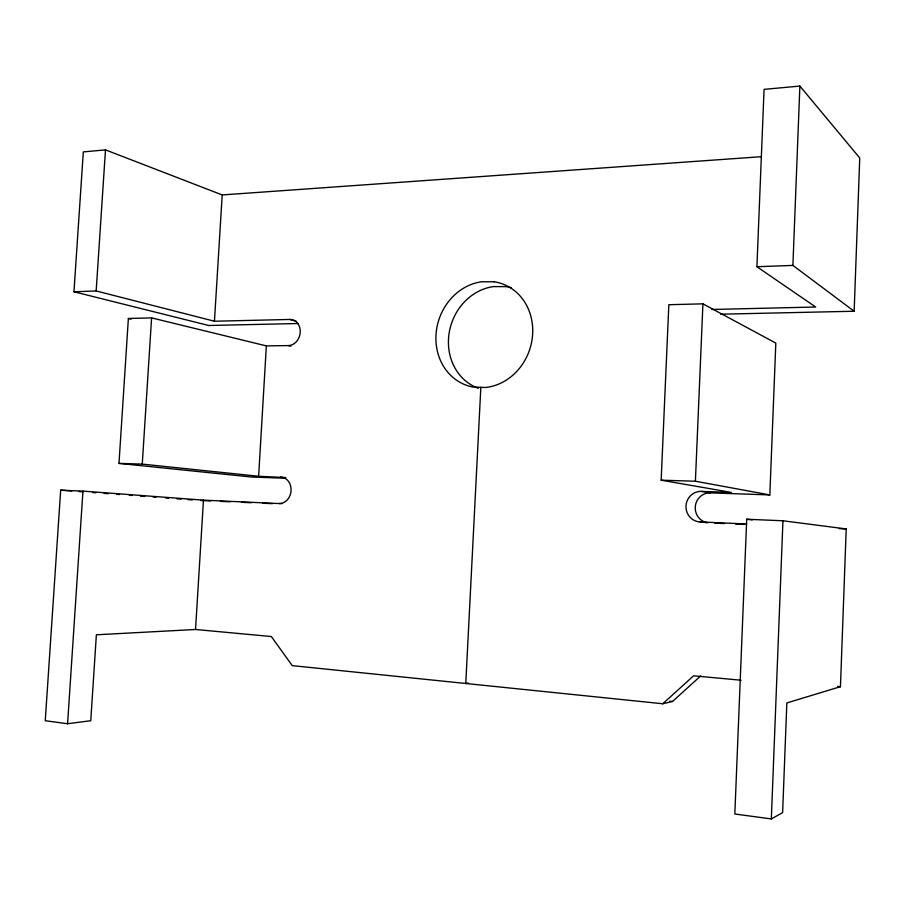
<?xml version="1.0" encoding="UTF-8"?>
<svg xmlns="http://www.w3.org/2000/svg" width="905" height="905" viewBox="0 0 905 905"><rect width="100%" height="100%" fill="white"/><g stroke="black" fill="none" stroke-linecap="round" stroke-linejoin="round"><path stroke-width="1.36" d="M840.451 686.68L846.209 528.927L782.949 520.782L746.716 519.244L734.826 814.002L771.332 818.935L782.621 812.622L786.841 702.947L840.451 686.68L837.634 686.42M720.663 314.193L854.15 311.241L859.75 157.99L799.884 86.066L764.069 89.357L756.908 266.726L815.688 307.021L711.839 309.476M701.364 491.381L710.391 492.874L769.827 494.922L775.823 343.097L702.925 303.842L668.84 304.714L661.159 480.17L731.263 492.399L701.364 491.381A15.295 14.819 -84.8 0 0 685.979 506.076A15.295 14.819 -84.8 0 0 700.074 521.936L706.545 522.615M771.332 818.935L782.949 520.782M854.15 311.241L792.893 265.414L799.884 86.066M769.827 494.922L695.402 481.234L702.925 303.842M480.838 387.317L465.77 683.49L468.519 683.083M285.878 477.58L258.626 476.268L266.353 345.891L151.599 317.893L128.374 318.492L118.985 463.394L251.726 477.048L285.245 478.213M203.467 500.148L82.943 491.121L60.68 490.171L45.25 720.719L67.581 723.74L90.76 720.719L96.371 634.79L195.525 629.484L203.467 500.148L281.738 503.678M296.297 321.241L289.872 319.454L214.451 321.23L222.2 194.937L105.489 149.868L83.317 151.904L73.961 291.772L208.727 325.495L298.39 323.515M258.626 476.268L142.266 464.107L151.599 317.893M67.581 723.74L82.943 491.121M214.451 321.23L96.168 290.957L105.489 149.868M195.525 629.484L271.342 636.532L292.247 665.628L662.788 703.762L693.592 675.809L741.15 680.232M662.788 703.762L672.494 701.477L700.73 675.899M222.2 194.937L760.924 156.723M73.961 291.772L96.168 290.957M756.908 266.726L792.893 265.414M266.353 345.891L288.344 345.586L290.924 346.219M118.985 463.394L142.266 464.107M661.159 480.17L695.402 481.234M700.074 521.936L746.648 523.972M200.763 500.499L210.605 500.94M220.435 501.37L230.277 501.8M241.522 502.298L251.352 502.728M262.597 503.225L272.428 503.655M714.724 523.135L724.52 523.565M735.708 524.063L744.102 524.425M839.218 528.622L846.209 528.927M60.68 490.171L71.891 491.008M78.893 491.528L83.09 491.845M92.898 492.569L95.704 492.784M104.109 493.406L108.306 493.711M116.711 494.345L119.517 494.549M129.313 495.273L132.119 495.488M140.524 496.11L144.732 496.426M153.126 497.049L155.932 497.252M165.739 497.988L168.545 498.191M176.95 498.813L181.147 499.13M188.15 499.651L192.358 499.967M669.689 701.194L672.494 701.477M746.716 519.244L752.236 519.923M128.374 318.492L131.101 319.137M478.417 388.313A52.897 47.196 -71.3 0 1 449.038 333.662A52.897 47.196 -71.3 0 1 493.485 286.58L505.906 286.636A52.897 47.196 -71.3 0 1 511.291 287.801M707.868 522.773A15.023 14.604 -85.1 0 1 695.278 506.664A15.023 14.604 -85.1 0 1 710.391 492.874M280.663 477.026A13.258 11.12 -84 0 1 291.048 490.68A13.258 11.12 -84 0 1 279.113 503.474M289.872 319.454A13.179 10.973 -76.3 0 1 300.234 332.305A13.179 10.973 -76.3 0 1 288.344 345.586M494.141 281.794L481.562 281.76A53.78 47.784 -71.5 0 0 436.097 333.526A53.78 47.784 -71.5 0 0 472.93 387.012L485.521 387.498A53.78 47.784 -71.5 0 0 532.547 335.517A53.78 47.784 -71.5 0 0 494.141 281.794"/></g></svg>
